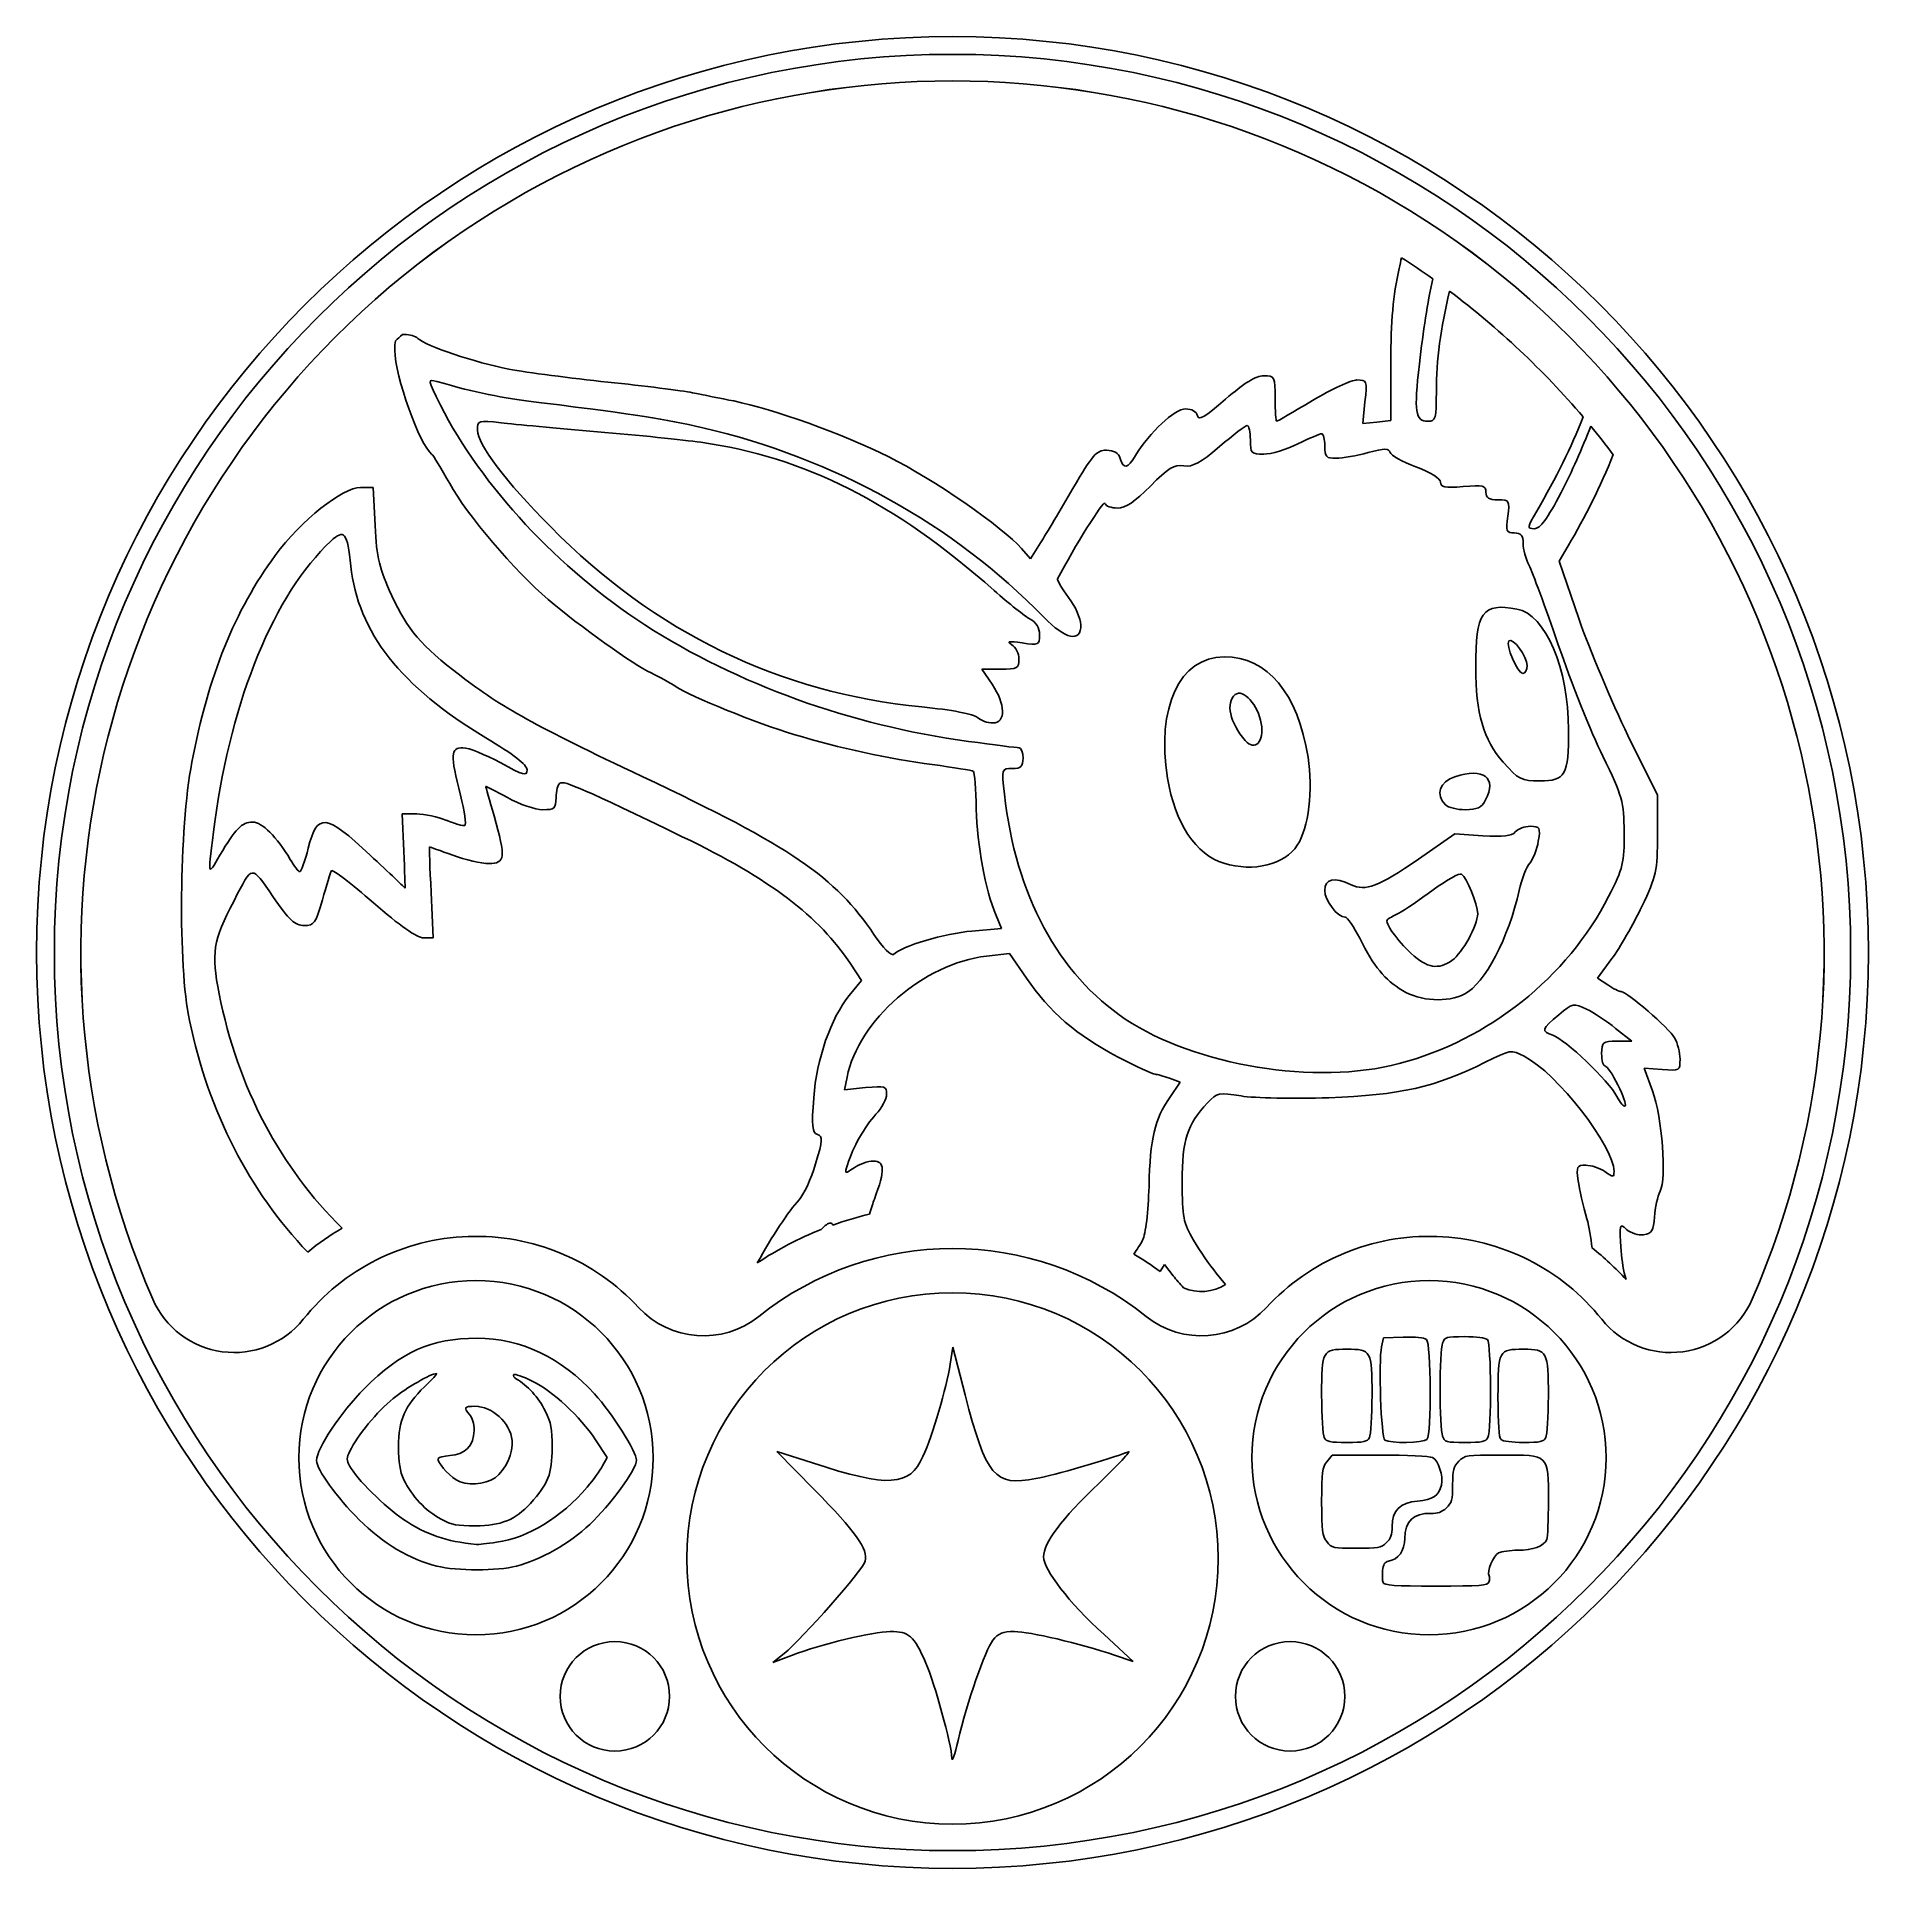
# Model space of a CAD drawing. Header units: millimetres. Extents: x -20.7 to 20.7, y -20.7 to 20.7.
import ezdxf

# ---------------------------------------------------------------- set-up
doc = ezdxf.new("R2010")
doc.units = ezdxf.units.MM
doc.layers.get('0').update_dxf_attribs({"linetype": 'CONTINUOUS'})

msp = doc.modelspace()

# ---------------------------------------------------------------- linework, layer by layer
for p, q in [((9.901, 13.315), (9.901, 12.018)), ((9.265, 11.944), (9.316, 12.437)), ((9.901, 12.018), (9.583, 11.981)), ((9.583, 11.981), (9.265, 11.944)), ((-13.086, 10.504), (-13.369, 10.504)), ((-13.041, 9.641), (-13.086, 10.504)), ((1.761, 8.892), (1.561, 9.123)), ((1.99, 9.255), (1.761, 8.892)), ((13.699, 8.837), (13.903, 9.181)), ((14.144, 7.547), (13.699, 8.837)), ((0.896, 6.057), (0.666, 6.397)), ((0.666, 6.397), (1.083, 6.397)), ((15.921, 3.55), (15.256, 4.904)), ((15.921, 2.664), (15.921, 3.55)), ((-12.101, 3.13), (-12.426, 3.13)), ((-12.426, 3.13), (-12.393, 2.29)), ((11.348, 2.677), (10.524, 2.11)), ((11.977, 2.636), (11.348, 2.677)), ((-11.727, 0.33), (-11.776, 1.357)), ((0.983, 0.839), (1.107, 0.542)), ((1.107, 0.542), (0.44, 0.485)), ((-11.951, 0.331), (-11.727, 0.33)), ((-2.298, -0.266), (-2.058, -0.629)), ((0.766, -0.081), (1.291, -0.02)), ((1.291, -0.02), (1.67, -0.578)), ((14.568, -0.582), (14.893, -0.139)), ((-2.058, -0.629), (-2.331, -0.968)), ((14.798, -0.733), (14.568, -0.582)), ((14.977, -1.713), (15.34, -2.003)), ((15.34, -2.003), (15.001, -2.003)), ((-2.438, -3.098), (-2.382, -2.817)), ((4.9, -2.841), (5.139, -2.931)), ((15.81, -3.124), (15.625, -2.61)), ((15.625, -2.61), (16.03, -2.643)), ((-1.962, -3.052), (-2.438, -3.098)), ((5.139, -2.931), (4.908, -3.272)), ((4.687, -7.202), (4.79, -7.047)), ((4.79, -7.047), (4.986, -7.302)), ((6.169, -7.495), (5.956, -7.241)), ((10.179, -8.688), (9.735, -8.704)), ((0.005, -8.914), (-0.053, -9.295)), ((0.285, -9.991), (0.005, -8.914)), ((9.735, -8.704), (9.692, -8.903)), ((-8.064, -11.004), (-7.799, -11.402)), ((-7.799, -11.402), (-7.902, -11.593)), ((-3.165, -11.528), (-3.964, -11.269)), ((-3.964, -11.269), (-3.121, -12.13)), ((8.572, -11.35), (8.454, -11.5)), ((9.653, -11.35), (8.572, -11.35)), ((4.084, -16.015), (3.423, -15.405)), ((-3.801, -15.829), (-4.058, -16.036)), ((-4.058, -16.036), (-3.635, -15.876)), ((3.657, -15.87), (4.084, -16.015))]:
    msp.add_line(p, q)
msp.add_lwpolyline([(-7.091, -8.016, 0.393426), (-4.373, -8.219, -0.35083), (4.373, -8.219, 0.393426), (7.091, -8.016, -0.458612), (14.665, -8.285, 0.565024), (18.061, -7.83, 1.523453), (-18.061, -7.83, 0.565024), (-14.665, -8.285, -0.458612)], format="xyb", close=True)
for centre, radius in [((0, 0), 20.685), ((0, 0), 20.285), ((0, 0), 20.285), ((-10.762, -11.41), 4), ((10.762, -11.41), 4), ((0, -13.685), 6), ((-7.625, -16.8), 1.236), ((7.625, -16.8), 1.236)]:
    msp.add_circle(centre, radius)
for centre, radius, start, end in [((0, 0), 19.685, -23.4379, 203.4379), ((0, 0), 18.685, 54.5021, 57.1228), ((0, 0), 18.685, 40.3403, 53.0694), ((0, 0), 18.685, 131.6748, 132.3323), ((0, 0), 18.685, 36.9949, 39.5144), ((0, -13.685), 8, 103.5386, 109.741), ((-10.762, -11.41), 6, 120.2379, 129.3059), ((0, -13.685), 8, 111.7886, 123.4558), ((0, -13.685), 8, 54.1326, 59.2174), ((10.762, -11.41), 6, 42.1113, 52.1315), ((5.623, -6.658), 1, 246.0062, 303.1252)]:
    msp.add_arc(centre, radius, start, end)
for centre, major_axis, ratio, start_param, end_param in [((-11.351, 3.008), (0.344, -0.134), 0.136388, 4.535828, 6.143679), ((-14.9, 2.092), (0.164, -0.267), 0.142732, 4.591483, 6.199313)]:
    msp.add_ellipse(centre, major_axis=major_axis, ratio=ratio, start_param=start_param, end_param=end_param)
for points in [[(10.087, 15.448), (9.95, 14.834), (9.901, 14.27), (9.901, 13.315)], [(10.143, 15.692), (10.125, 15.616), (10.106, 15.535), (10.087, 15.448)], [(10.544, 13.294), (10.633, 14.062), (10.724, 14.664), (10.85, 15.212)], [(11.227, 14.936), (11.025, 14.103), (10.928, 13.361), (10.928, 12.681)], [(-12.583, 13.813), (-12.591, 13.762), (-12.594, 13.693), (-12.594, 13.601)], [(-12.379, 13.958), (-12.395, 13.958), (-12.41, 13.957), (-12.424, 13.956)], [(-12.076, 13.869), (-12.125, 13.918), (-12.261, 13.958), (-12.379, 13.958)], [(-10.019, 13.177), (-10.763, 13.318), (-11.911, 13.704), (-12.076, 13.869)], [(-12.594, 13.601), (-12.594, 13.026), (-12.036, 11.455), (-11.759, 11.251)], [(10.738, 11.997), (10.452, 11.997), (10.42, 12.212), (10.544, 13.294)], [(-11.562, 12.36), (-11.859, 12.95), (-11.86, 12.956), (-11.645, 12.895)], [(-11.645, 12.895), (-10.714, 12.63), (-10.264, 12.539), (-9.282, 12.416)], [(-7.787, 12.883), (-8.608, 12.968), (-9.613, 13.1), (-10.019, 13.177)], [(-5.873, 12.643), (-6.104, 12.69), (-6.966, 12.798), (-7.787, 12.883)], [(7.03, 13.024), (6.851, 13.024), (6.589, 12.864), (6.167, 12.496)], [(7.287, 12.511), (7.287, 13.009), (7.28, 13.024), (7.03, 13.024)], [(9.135, 12.931), (9.008, 12.931), (8.555, 12.721), (8.127, 12.464)], [(9.316, 12.437), (9.365, 12.914), (9.359, 12.931), (9.135, 12.931)], [(-9.282, 12.416), (-7.026, 12.134), (-6.556, 12.06), (-5.638, 11.849)], [(-4.94, 12.456), (-5.222, 12.512), (-5.642, 12.596), (-5.873, 12.643)], [(-1.436, 11.192), (-2.498, 11.721), (-4.039, 12.276), (-4.94, 12.456)], [(6.167, 12.496), (5.705, 12.092), (5.553, 12.004), (5.53, 12.122)], [(7.319, 11.997), (7.302, 11.997), (7.287, 12.228), (7.287, 12.511)], [(8.127, 12.464), (7.7, 12.207), (7.337, 11.997), (7.319, 11.997)], [(10.928, 12.681), (10.928, 12.056), (10.911, 11.997), (10.738, 11.997)], [(-6.947, 7.401), (-8.901, 8.664), (-10.639, 10.532), (-11.562, 12.36)], [(5.263, 12.277), (5.019, 12.277), (4.45, 11.748), (4.135, 11.227)], [(5.53, 12.122), (5.512, 12.218), (5.41, 12.277), (5.263, 12.277)], [(13.195, 9.967), (13.636, 10.724), (13.975, 11.408), (14.242, 12.095)], [(-10.19, 11.963), (-10.714, 12.022), (-10.727, 12.018), (-10.727, 11.795)], [(-10.727, 11.795), (-10.727, 11.476), (-10.092, 10.634), (-9.083, 9.618)], [(-8.02, 11.762), (-8.919, 11.839), (-9.895, 11.929), (-10.19, 11.963)], [(-5.687, 11.523), (-6.072, 11.578), (-7.122, 11.686), (-8.02, 11.762)], [(-5.638, 11.849), (-2.686, 11.17), (0.028, 9.663), (2.06, 7.576)], [(6.034, 11.428), (6.338, 11.689), (6.619, 11.903), (6.657, 11.903)], [(6.657, 11.903), (6.696, 11.904), (6.727, 11.757), (6.727, 11.577)], [(7.801, 11.486), (8.057, 11.612), (8.299, 11.716), (8.337, 11.717)], [(8.337, 11.717), (8.376, 11.717), (8.407, 11.591), (8.407, 11.437)], [(14.415, 11.889), (14.219, 11.375), (13.993, 10.867), (13.744, 10.387)], [(-11.759, 11.251), (-11.725, 11.225), (-11.543, 10.928), (-11.356, 10.591)], [(0.94, 8.176), (-1.32, 10.173), (-3.328, 11.186), (-5.687, 11.523)], [(1.561, 9.123), (1.144, 9.602), (-0.444, 10.699), (-1.436, 11.192)], [(3.475, 11.344), (3.253, 11.344), (3.158, 11.234), (2.72, 10.481)], [(3.787, 11.157), (3.747, 11.284), (3.646, 11.344), (3.475, 11.344)], [(4.135, 11.227), (3.951, 10.922), (3.867, 10.905), (3.787, 11.157)], [(5.221, 10.993), (5.426, 10.962), (5.594, 11.052), (6.034, 11.428)], [(6.727, 11.577), (6.727, 11.27), (6.746, 11.251), (7.031, 11.254)], [(7.031, 11.254), (7.198, 11.255), (7.544, 11.36), (7.801, 11.486)], [(8.407, 11.437), (8.407, 11.193), (8.44, 11.158), (8.664, 11.161)], [(8.664, 11.161), (8.805, 11.164), (9.131, 11.221), (9.388, 11.29)], [(9.388, 11.29), (9.763, 11.389), (9.86, 11.39), (9.883, 11.295)], [(9.883, 11.295), (9.898, 11.23), (10.161, 11.083), (10.466, 10.969)], [(13.903, 9.181), (14.292, 9.835), (14.633, 10.523), (14.924, 11.244)], [(4.471, 10.534), (4.875, 10.943), (5.007, 11.024), (5.221, 10.993)], [(10.466, 10.969), (10.805, 10.842), (11.021, 10.707), (11.021, 10.621)], [(-13.369, 10.504), (-13.777, 10.504), (-14.709, 9.76), (-15.297, 8.965)], [(-11.356, 10.591), (-10.969, 9.891), (-9.88, 8.609), (-9.132, 7.973)], [(2.72, 10.481), (2.445, 10.006), (2.116, 9.454), (1.99, 9.255)], [(3.728, 10.037), (3.909, 10.037), (4.119, 10.178), (4.471, 10.534)], [(11.021, 10.621), (11.021, 10.508), (11.121, 10.489), (11.534, 10.523)], [(11.534, 10.523), (11.985, 10.561), (12.048, 10.545), (12.048, 10.395)], [(12.048, 10.395), (12.048, 10.268), (12.118, 10.224), (12.319, 10.224)], [(13.744, 10.387), (13.436, 9.792), (13.273, 9.571), (13.142, 9.571)], [(2.375, 8.44), (2.746, 9.155), (3.414, 10.223), (3.441, 10.144)], [(3.441, 10.144), (3.46, 10.085), (3.589, 10.037), (3.728, 10.037)], [(12.319, 10.224), (12.581, 10.224), (12.588, 10.212), (12.54, 9.851)], [(13.142, 9.571), (12.974, 9.571), (12.977, 9.595), (13.195, 9.967)], [(-12.662, 8.057), (-12.947, 8.672), (-13.002, 8.903), (-13.041, 9.641)], [(-9.083, 9.618), (-6.695, 7.213), (-3.922, 5.867), (-0.692, 5.547)], [(12.54, 9.851), (12.495, 9.516), (12.511, 9.477), (12.689, 9.477)], [(-16.659, 2.948), (-16.289, 5.729), (-15.311, 8.097), (-14.04, 9.291)], [(-14.04, 9.291), (-13.739, 9.574), (-13.668, 9.485), (-13.588, 8.729)], [(12.689, 9.477), (12.84, 9.477), (12.888, 9.42), (12.888, 9.239)], [(12.888, 9.239), (12.888, 9.108), (12.948, 8.885), (13.021, 8.743)], [(-15.297, 8.965), (-16.206, 7.736), (-16.811, 6.236), (-17.18, 4.297)], [(-13.588, 8.729), (-13.433, 7.237), (-12.452, 5.989), (-10.542, 4.851)], [(13.021, 8.743), (13.095, 8.601), (13.391, 7.795), (13.681, 6.951)], [(2.62, 8.02), (2.469, 8.22), (2.359, 8.409), (2.375, 8.44)], [(-11.1, 6.24), (-12.024, 6.952), (-12.299, 7.272), (-12.662, 8.057)], [(-9.132, 7.973), (-8.428, 7.374), (-7.198, 6.495), (-6.807, 6.313)], [(1.757, 7.529), (1.642, 7.59), (1.274, 7.881), (0.94, 8.176)], [(2.898, 7.4), (2.896, 7.542), (2.772, 7.821), (2.62, 8.02)], [(1.967, 7.175), (1.967, 7.331), (1.892, 7.457), (1.757, 7.529)], [(2.06, 7.576), (2.557, 7.067), (2.902, 6.994), (2.898, 7.4)], [(12.748, 7.757), (11.967, 7.903), (11.813, 7.686), (11.817, 6.444)], [(13.914, 5.028), (13.914, 6.418), (13.394, 7.635), (12.748, 7.757)], [(15.256, 4.904), (14.89, 5.648), (14.389, 6.838), (14.144, 7.547)], [(0.36, 4.768), (-2.305, 5.133), (-4.863, 6.055), (-6.947, 7.401)], [(1.57, 6.992), (1.95, 6.936), (1.967, 6.944), (1.967, 7.175)], [(12.883, 6.304), (12.763, 6.304), (12.48, 6.954), (12.564, 7.037)], [(12.564, 7.037), (12.652, 7.125), (12.981, 6.686), (12.981, 6.48)], [(1.083, 6.397), (1.464, 6.397), (1.5, 6.417), (1.5, 6.626)], [(1.337, 6.952), (1.214, 7.026), (1.272, 7.036), (1.57, 6.992)], [(1.5, 6.626), (1.5, 6.752), (1.427, 6.899), (1.337, 6.952)], [(6.132, 6.677), (5.131, 6.677), (4.599, 5.534), (4.857, 3.936)], [(8.031, 4.411), (7.799, 5.86), (7.114, 6.677), (6.132, 6.677)], [(13.681, 6.951), (13.97, 6.107), (14.422, 4.976), (14.685, 4.437)], [(-7.009, 3.976), (-9.409, 5.108), (-10.197, 5.544), (-11.1, 6.24)], [(-6.807, 6.313), (-6.627, 6.229), (-6.373, 6.088), (-6.241, 6)], [(11.817, 6.444), (11.82, 5.39), (11.988, 4.811), (12.437, 4.3)], [(12.981, 6.48), (12.981, 6.383), (12.937, 6.304), (12.883, 6.304)], [(-6.241, 6), (-5.925, 5.787), (-4.405, 5.172), (-3.587, 4.926)], [(0.914, 5.184), (1.209, 5.184), (1.201, 5.609), (0.896, 6.057)], [(6.613, 4.787), (6.261, 5.192), (6.162, 5.639), (6.385, 5.824)], [(6.385, 5.824), (6.561, 5.97), (6.906, 5.586), (6.974, 5.169)], [(-0.692, 5.547), (-0.027, 5.481), (0.482, 5.384), (0.564, 5.31)], [(0.564, 5.31), (0.639, 5.24), (0.796, 5.184), (0.914, 5.184)], [(6.974, 5.169), (7.04, 4.758), (6.832, 4.537), (6.613, 4.787)], [(13.266, 3.877), (13.848, 3.877), (13.914, 3.995), (13.914, 5.028)], [(-11.057, 4.624), (-11.338, 4.624), (-11.346, 4.474), (-11.111, 3.55)], [(-10.217, 4.288), (-10.552, 4.473), (-10.93, 4.624), (-11.057, 4.624)], [(-10.542, 4.851), (-9.909, 4.474), (-9.612, 4.242), (-9.61, 4.125)], [(-3.587, 4.926), (-2.549, 4.614), (-1.418, 4.367), (-0.46, 4.244)], [(1.504, 4.624), (1.454, 4.624), (0.939, 4.689), (0.36, 4.768)], [(1.594, 4.39), (1.594, 4.519), (1.553, 4.624), (1.504, 4.624)], [(-17.18, 4.297), (-17.465, 2.795), (-17.494, -0.303), (-17.233, -1.537)], [(-9.61, 4.125), (-9.607, 3.975), (-9.685, 3.996), (-10.217, 4.288)], [(-0.46, 4.244), (0.028, 4.181), (0.448, 4.112), (0.473, 4.09)], [(1.173, 3.574), (1.109, 4.156), (1.109, 4.157), (1.351, 4.157)], [(1.351, 4.157), (1.548, 4.157), (1.594, 4.201), (1.594, 4.39)], [(7.788, 2.424), (8.042, 2.812), (8.148, 3.678), (8.031, 4.411)], [(12.437, 4.3), (12.784, 3.907), (12.842, 3.877), (13.266, 3.877)], [(14.685, 4.437), (15.136, 3.514), (15.164, 3.414), (15.169, 2.71)], [(-10.54, 3.752), (-10.54, 3.76), (-10.32, 3.646), (-10.05, 3.497)], [(-10.354, 3.084), (-10.456, 3.443), (-10.54, 3.743), (-10.54, 3.752)], [(-8.954, 3.498), (-8.954, 3.649), (-8.914, 3.797), (-8.865, 3.827)], [(-8.865, 3.827), (-8.771, 3.885), (-8.326, 3.69), (-6.102, 2.616)], [(-1.773, 0.407), (-2.65, 1.71), (-3.648, 2.391), (-7.009, 3.976)], [(0.473, 4.09), (0.498, 4.068), (0.527, 3.685), (0.536, 3.24)], [(4.857, 3.936), (5.021, 2.926), (5.5, 2.202), (6.13, 2.014)], [(11.346, 3.97), (11.002, 3.856), (10.904, 3.564), (11.133, 3.336)], [(12.041, 3.445), (12.308, 3.943), (11.991, 4.183), (11.346, 3.97)], [(-11.111, 3.55), (-11.019, 3.191), (-10.976, 2.884), (-11.014, 2.869)], [(-10.05, 3.497), (-9.781, 3.349), (-9.424, 3.226), (-9.257, 3.225)], [(-9.257, 3.225), (-8.983, 3.224), (-8.954, 3.25), (-8.954, 3.498)], [(3.903, -1.502), (2.395, -0.499), (1.42, 1.313), (1.173, 3.574)], [(11.133, 3.336), (11.195, 3.274), (11.397, 3.224), (11.584, 3.224)], [(11.584, 3.224), (11.845, 3.224), (11.95, 3.274), (12.041, 3.445)], [(-16.546, 2.197), (-16.833, 1.708), (-16.828, 1.678), (-16.659, 2.948)], [(-15.808, 2.944), (-16.048, 2.944), (-16.196, 2.793), (-16.546, 2.197)], [(-14.957, 2.101), (-15.26, 2.613), (-15.594, 2.944), (-15.808, 2.944)], [(-13.154, 2.201), (-14.156, 3.14), (-14.347, 3.161), (-14.55, 2.36)], [(-11.43, 2.985), (-11.621, 3.065), (-11.923, 3.13), (-12.101, 3.13)], [(-10.472, 2.01), (-10.098, 2.01), (-10.084, 2.14), (-10.354, 3.084)], [(0.536, 3.24), (0.553, 2.438), (0.744, 1.41), (0.983, 0.839)], [(-6.102, 2.616), (-4.109, 1.653), (-3.021, 0.828), (-2.298, -0.266)], [(12.711, 2.723), (12.634, 2.63), (12.435, 2.606), (11.977, 2.636)], [(13.051, 2.85), (12.923, 2.85), (12.77, 2.793), (12.711, 2.723)], [(13.037, 2.02), (13.113, 2.105), (13.2, 2.326), (13.231, 2.512)], [(13.231, 2.512), (13.281, 2.825), (13.268, 2.85), (13.051, 2.85)], [(15.169, 2.71), (15.174, 2.024), (15.146, 1.907), (14.818, 1.263)], [(15.57, 1.04), (15.9, 1.732), (15.921, 1.831), (15.921, 2.664)], [(-14.55, 2.36), (-14.625, 2.065), (-14.71, 1.823), (-14.74, 1.823)], [(-12.361, 1.454), (-12.361, 1.456), (-12.718, 1.793), (-13.154, 2.201)], [(-12.393, 2.29), (-12.375, 1.828), (-12.361, 1.452), (-12.361, 1.454)], [(-11.776, 1.357), (-11.803, 1.921), (-11.819, 2.384), (-11.811, 2.384)], [(-11.811, 2.384), (-11.804, 2.384), (-11.568, 2.3), (-11.287, 2.197)], [(-11.287, 2.197), (-11.006, 2.094), (-10.639, 2.01), (-10.472, 2.01)], [(6.13, 2.014), (6.806, 1.811), (7.499, 1.983), (7.788, 2.424)], [(10.524, 2.11), (9.606, 1.479), (9.34, 1.378), (9.003, 1.532)], [(-16.227, 1.17), (-15.803, 1.99), (-15.845, 1.986), (-15.349, 1.265)], [(-14.229, 1.193), (-14.14, 1.514), (-14.048, 1.808), (-14.026, 1.846)], [(-14.026, 1.846), (-14.003, 1.883), (-13.577, 1.558), (-13.079, 1.123)], [(10.859, 1.415), (11.164, 1.639), (11.452, 1.799), (11.499, 1.77)], [(11.499, 1.77), (11.616, 1.697), (11.861, 1.093), (11.861, 0.875)], [(12.797, 1.402), (12.853, 1.658), (12.961, 1.936), (13.037, 2.02)], [(-15.349, 1.265), (-14.977, 0.727), (-14.852, 0.61), (-14.644, 0.61)], [(9.003, 1.532), (8.611, 1.71), (8.407, 1.666), (8.407, 1.403)], [(8.407, 1.403), (8.407, 1.175), (8.695, 0.797), (8.869, 0.797)], [(10.08, 0.889), (10.204, 0.954), (10.554, 1.19), (10.859, 1.415)], [(14.818, 1.263), (13.888, -0.561), (12.112, -1.977), (10.088, -2.509)], [(11.569, -0.936), (12.02, -0.703), (12.566, 0.336), (12.797, 1.402)], [(-16.563, -0.933), (-16.746, -0.012), (-16.704, 0.249), (-16.227, 1.17)], [(-14.644, 0.61), (-14.414, 0.61), (-14.378, 0.662), (-14.229, 1.193)], [(-13.079, 1.123), (-12.488, 0.607), (-12.096, 0.332), (-11.951, 0.331)], [(9.823, 0.745), (9.84, 0.76), (9.956, 0.824), (10.08, 0.889)], [(11.861, 0.875), (11.861, 0.609), (11.52, -0.01), (11.281, -0.177)], [(14.893, -0.139), (15.072, 0.105), (15.376, 0.636), (15.57, 1.04)], [(0.44, 0.485), (-0.175, 0.431), (-1.142, 0.144), (-1.335, -0.043)], [(8.869, 0.797), (8.918, 0.797), (9.065, 0.582), (9.197, 0.32)], [(10.358, -0.02), (10.047, 0.26), (9.751, 0.684), (9.823, 0.745)], [(-1.335, -0.043), (-1.381, -0.088), (-1.573, 0.11), (-1.773, 0.407)], [(9.197, 0.32), (9.519, -0.322), (9.756, -0.61), (10.165, -0.86)], [(-2.382, -2.817), (-2.124, -1.528), (-0.649, -0.246), (0.766, -0.081)], [(11.281, -0.177), (10.969, -0.396), (10.73, -0.356), (10.358, -0.02)], [(1.67, -0.578), (2.181, -1.331), (2.815, -1.879), (3.726, -2.353)], [(15.102, -0.883), (15.061, -0.883), (14.924, -0.816), (14.798, -0.733)], [(-13.784, -6.227), (-15.18, -4.856), (-16.142, -3.055), (-16.563, -0.933)], [(-2.331, -0.968), (-2.75, -1.49), (-3.067, -2.402), (-3.135, -3.282)], [(10.165, -0.86), (10.564, -1.103), (11.181, -1.137), (11.569, -0.936)], [(13.694, -1.406), (14.009, -1.144), (14.03, -1.139), (14.317, -1.278)], [(16.309, -1.93), (16.187, -1.709), (15.234, -0.883), (15.102, -0.883)], [(-17.233, -1.537), (-16.795, -3.618), (-15.873, -5.396), (-14.563, -6.768)], [(10.088, -2.509), (8.198, -3.005), (5.504, -2.566), (3.903, -1.502)], [(13.561, -1.87), (13.29, -1.784), (13.306, -1.729), (13.694, -1.406)], [(14.317, -1.278), (14.481, -1.357), (14.778, -1.553), (14.977, -1.713)], [(15.004, -3.249), (14.828, -2.908), (13.831, -1.956), (13.561, -1.87)], [(15.001, -2.003), (14.686, -2.003), (14.661, -2.024), (14.661, -2.283)], [(16.431, -2.41), (16.429, -2.263), (16.375, -2.047), (16.309, -1.93)], [(3.726, -2.353), (4.144, -2.572), (4.526, -2.75), (4.574, -2.75)], [(8.501, -3.279), (10.099, -3.225), (10.921, -3.039), (12.03, -2.479)], [(12.03, -2.479), (12.598, -2.193), (12.616, -2.19), (12.912, -2.342)], [(12.912, -2.342), (13.653, -2.726), (14.941, -4.378), (14.941, -4.946)], [(14.661, -2.283), (14.661, -2.437), (14.696, -2.563), (14.738, -2.563)], [(16.03, -2.643), (16.421, -2.674), (16.434, -2.667), (16.431, -2.41)], [(4.574, -2.75), (4.622, -2.75), (4.769, -2.791), (4.9, -2.841)], [(14.738, -2.563), (14.78, -2.563), (14.91, -2.755), (15.028, -2.99)], [(-3.135, -3.282), (-3.184, -3.924), (-3.17, -4.061), (-3.051, -4.107)], [(-1.487, -3.2), (-1.487, -3.023), (-1.528, -3.01), (-1.962, -3.052)], [(-1.729, -3.655), (-1.596, -3.512), (-1.487, -3.307), (-1.487, -3.2)], [(4.908, -3.272), (4.562, -3.781), (4.467, -4.187), (4.438, -5.283)], [(5.761, -3.395), (5.976, -3.165), (6.014, -3.157), (6.521, -3.24)], [(6.521, -3.24), (6.814, -3.288), (7.705, -3.305), (8.501, -3.279)], [(15.191, -3.465), (15.164, -3.492), (15.08, -3.395), (15.004, -3.249)], [(15.028, -2.99), (15.145, -3.224), (15.218, -3.438), (15.191, -3.465)], [(15.982, -5.394), (16.133, -5.097), (16.029, -3.731), (15.81, -3.124)], [(-2.371, -4.793), (-2.252, -4.406), (-1.981, -3.926), (-1.729, -3.655)], [(5.187, -5.177), (5.187, -4.23), (5.296, -3.893), (5.761, -3.395)], [(-3.051, -4.107), (-2.925, -4.155), (-2.93, -4.235), (-3.092, -4.776)], [(-3.092, -4.776), (-3.194, -5.113), (-3.361, -5.478), (-3.464, -5.586)], [(-2.223, -4.863), (-2.435, -5.011), (-2.439, -5.01), (-2.371, -4.793)], [(-1.792, -4.71), (-1.909, -4.71), (-2.103, -4.779), (-2.223, -4.863)], [(-1.764, -5.57), (-1.517, -4.909), (-1.524, -4.71), (-1.792, -4.71)], [(14.304, -4.804), (14.101, -4.804), (14.086, -4.834), (14.13, -5.154)], [(14.734, -4.949), (14.62, -4.869), (14.426, -4.804), (14.304, -4.804)], [(14.941, -4.946), (14.941, -5.08), (14.922, -5.081), (14.734, -4.949)], [(4.438, -5.283), (4.423, -5.849), (4.361, -6.371), (4.294, -6.497)], [(5.443, -6.499), (5.213, -6.107), (5.187, -5.976), (5.187, -5.177)], [(14.13, -5.154), (14.156, -5.346), (14.245, -5.733), (14.326, -6.014)], [(-3.464, -5.586), (-3.705, -5.841), (-4.08, -6.421), (-4.41, -7.011)], [(-1.873, -5.907), (-1.833, -5.772), (-1.796, -5.655), (-1.764, -5.57)], [(15.854, -5.97), (15.868, -5.765), (15.926, -5.506), (15.982, -5.394)], [(-2.969, -6.257), (-2.881, -6.163), (-2.807, -6.11), (-2.754, -6.11)], [(-2.754, -6.11), (-2.73, -6.11), (-2.713, -6.126), (-2.702, -6.155)], [(14.326, -6.014), (14.381, -6.201), (14.421, -6.439), (14.445, -6.674)], [(15.104, -6.735), (15.057, -6.127), (15.062, -6.107), (15.224, -6.253)], [(15.61, -6.375), (15.791, -6.349), (15.832, -6.281), (15.854, -5.97)], [(4.294, -6.497), (4.241, -6.596), (4.173, -6.703), (4.094, -6.812)], [(5.956, -7.241), (5.815, -7.072), (5.584, -6.738), (5.443, -6.499)], [(15.224, -6.253), (15.317, -6.337), (15.49, -6.392), (15.61, -6.375)], [(15.213, -7.387), (15.152, -7.184), (15.123, -6.983), (15.104, -6.735)], [(4.986, -7.302), (5.056, -7.392), (5.133, -7.483), (5.216, -7.571)], [(10.704, -8.737), (10.653, -8.696), (10.458, -8.677), (10.179, -8.688)], [(11.567, -8.676), (11.142, -8.676), (11.12, -8.682), (11.067, -8.822)], [(12.081, -8.744), (12.04, -8.703), (11.838, -8.676), (11.567, -8.676)], [(-10.739, -8.713), (-11.776, -8.713), (-12.455, -9.016), (-13.281, -9.848)], [(-8.084, -9.971), (-8.841, -9.141), (-9.745, -8.713), (-10.739, -8.713)], [(8.906, -8.96), (8.353, -8.96), (8.337, -8.99), (8.337, -9.992)], [(9.475, -9.992), (9.475, -8.99), (9.458, -8.96), (8.906, -8.96)], [(9.692, -8.903), (9.617, -9.246), (9.679, -10.959), (9.768, -11.016)], [(10.715, -10.998), (10.821, -10.892), (10.811, -8.826), (10.704, -8.737)], [(11.067, -8.822), (11.036, -8.902), (11.011, -9.374), (11.011, -9.871)], [(12.09, -10.956), (12.177, -10.794), (12.169, -8.832), (12.081, -8.744)], [(12.902, -8.96), (12.331, -8.96), (12.32, -8.981), (12.32, -10.033)], [(13.458, -10.017), (13.458, -9.011), (13.431, -8.96), (12.902, -8.96)], [(-12.633, -10.074), (-12.333, -9.83), (-11.778, -9.51), (-11.655, -9.51)], [(-11.655, -9.51), (-11.633, -9.51), (-11.754, -9.644), (-11.924, -9.808)], [(-0.053, -9.295), (-0.133, -9.821), (-0.454, -10.911), (-0.667, -11.381)], [(-13.281, -9.848), (-13.823, -10.394), (-14.362, -11.204), (-14.362, -11.473)], [(-11.924, -9.808), (-12.372, -10.242), (-12.509, -10.558), (-12.511, -11.16)], [(-9.848, -9.633), (-9.905, -9.601), (-9.932, -9.557), (-9.91, -9.534)], [(-9.91, -9.534), (-9.887, -9.511), (-9.699, -9.576), (-9.492, -9.678)], [(-9.2, -10.353), (-9.347, -10.053), (-9.602, -9.771), (-9.848, -9.633)], [(-9.492, -9.678), (-9.024, -9.909), (-8.418, -10.471), (-8.064, -11.004)], [(11.011, -9.871), (11.011, -10.368), (11.036, -10.84), (11.067, -10.92)], [(-13.611, -11.259), (-13.449, -10.922), (-12.986, -10.36), (-12.633, -10.074)], [(-10.905, -10.436), (-11.049, -10.277), (-11.031, -10.249), (-10.785, -10.249)], [(-10.785, -10.249), (-10.393, -10.249), (-9.995, -10.615), (-9.944, -11.023)], [(-7.135, -11.469), (-7.135, -11.279), (-7.691, -10.402), (-8.084, -9.971)], [(1.884, -11.883), (0.945, -12.056), (0.769, -11.847), (0.285, -9.991)], [(8.337, -9.992), (8.337, -10.472), (8.362, -10.894), (8.395, -10.956)], [(9.416, -10.956), (9.449, -10.894), (9.475, -10.472), (9.475, -9.992)], [(12.32, -10.033), (12.32, -10.654), (12.341, -10.95), (12.388, -10.998)], [(13.399, -10.956), (13.432, -10.894), (13.458, -10.479), (13.458, -10.017)], [(-10.805, -10.795), (-10.805, -10.638), (-10.842, -10.505), (-10.905, -10.436)], [(-9.042, -11.188), (-9.041, -10.743), (-9.062, -10.634), (-9.2, -10.353)], [(-12.511, -11.16), (-12.511, -11.534), (-12.484, -11.703), (-12.39, -11.907)], [(-11.355, -11.363), (-11.012, -11.347), (-10.805, -11.133), (-10.805, -10.795)], [(-9.944, -11.023), (-9.911, -11.289), (-10.096, -11.69), (-10.332, -11.862)], [(8.395, -10.956), (8.446, -11.05), (8.518, -11.066), (8.906, -11.066)], [(8.906, -11.066), (9.294, -11.066), (9.365, -11.05), (9.416, -10.956)], [(9.768, -11.016), (9.886, -11.09), (10.637, -11.076), (10.715, -10.998)], [(11.067, -10.92), (11.12, -11.06), (11.141, -11.066), (11.577, -11.066)], [(11.577, -11.066), (11.968, -11.066), (12.04, -11.051), (12.09, -10.956)], [(12.388, -10.998), (12.43, -11.039), (12.631, -11.066), (12.898, -11.066)], [(12.898, -11.066), (13.277, -11.066), (13.349, -11.05), (13.399, -10.956)], [(-14.362, -11.473), (-14.362, -11.673), (-13.904, -12.31), (-13.399, -12.812)], [(-13.618, -11.594), (-13.689, -11.462), (-13.688, -11.419), (-13.611, -11.259)], [(-11.209, -11.909), (-11.41, -11.783), (-11.642, -11.508), (-11.616, -11.429)], [(-11.616, -11.429), (-11.606, -11.399), (-11.489, -11.37), (-11.355, -11.363)], [(-9.532, -12.441), (-9.135, -12.011), (-9.042, -11.773), (-9.042, -11.188)], [(-8.189, -12.915), (-7.741, -12.496), (-7.134, -11.664), (-7.135, -11.469)], [(-0.667, -11.381), (-0.977, -12.063), (-1.433, -12.09), (-3.165, -11.528)], [(3.979, -11.274), (3.501, -11.457), (2.299, -11.807), (1.884, -11.883)], [(3.309, -11.983), (3.74, -11.569), (4.041, -11.25), (3.979, -11.274)], [(8.454, -11.5), (8.349, -11.635), (8.337, -11.728), (8.337, -12.403)], [(10.84, -11.407), (10.78, -11.375), (10.259, -11.35), (9.653, -11.35)], [(11.041, -12.028), (11.087, -11.819), (10.977, -11.481), (10.84, -11.407)], [(11.435, -11.49), (11.314, -11.611), (11.296, -11.682), (11.296, -12.021)], [(12.393, -11.35), (11.6, -11.35), (11.571, -11.355), (11.435, -11.49)], [(13.458, -12.388), (13.458, -11.323), (13.487, -11.35), (12.393, -11.35)], [(-12.399, -12.803), (-12.817, -12.524), (-13.465, -11.881), (-13.618, -11.594)], [(-12.39, -11.907), (-12.224, -12.267), (-11.893, -12.619), (-11.549, -12.8)], [(-10.332, -11.862), (-10.554, -12.024), (-10.989, -12.047), (-11.209, -11.909)], [(-7.902, -11.593), (-7.959, -11.698), (-8.116, -11.914), (-8.251, -12.072)], [(2.058, -13.65), (2.058, -13.329), (2.447, -12.81), (3.309, -11.983)], [(-8.251, -12.072), (-8.846, -12.77), (-9.579, -13.216), (-10.296, -13.32)], [(-3.121, -12.13), (-2.183, -13.088), (-1.904, -13.48), (-1.971, -13.748)], [(8.337, -12.403), (8.337, -13.079), (8.349, -13.172), (8.454, -13.306)], [(9.93, -12.966), (9.93, -12.602), (10.106, -12.425), (10.502, -12.389)], [(10.502, -12.389), (10.853, -12.357), (10.989, -12.266), (11.041, -12.028)], [(11.296, -12.021), (11.296, -12.364), (11.278, -12.428), (11.154, -12.545)], [(13.423, -13.254), (13.442, -13.204), (13.458, -12.814), (13.458, -12.388)], [(-13.399, -12.812), (-12.86, -13.348), (-12.249, -13.713), (-11.65, -13.858)], [(-10.748, -13.371), (-11.453, -13.297), (-11.879, -13.151), (-12.399, -12.803)], [(-11.549, -12.8), (-11.3, -12.931), (-11.194, -12.951), (-10.777, -12.949)], [(-10.777, -12.949), (-10.195, -12.945), (-9.877, -12.816), (-9.532, -12.441)], [(10.806, -12.67), (10.415, -12.655), (10.219, -12.842), (10.216, -13.233)], [(11.154, -12.545), (11.054, -12.639), (10.952, -12.676), (10.806, -12.67)], [(-9.846, -13.858), (-9.297, -13.716), (-8.658, -13.353), (-8.189, -12.915)], [(9.798, -13.332), (9.896, -13.24), (9.93, -13.146), (9.93, -12.966)], [(10.216, -13.233), (10.214, -13.511), (10.072, -13.709), (9.845, -13.75)], [(-10.296, -13.32), (-10.514, -13.351), (-10.717, -13.374), (-10.748, -13.371)], [(3.423, -15.405), (2.621, -14.667), (2.058, -13.943), (2.058, -13.65)], [(8.454, -13.306), (8.567, -13.449), (8.596, -13.456), (9.119, -13.456)], [(9.119, -13.456), (9.603, -13.456), (9.682, -13.442), (9.798, -13.332)], [(12.117, -14.076), (12.06, -13.984), (12.21, -13.628), (12.335, -13.562)], [(12.335, -13.562), (12.4, -13.527), (12.596, -13.499), (12.769, -13.501)], [(12.769, -13.501), (13.103, -13.504), (13.365, -13.405), (13.423, -13.254)], [(-11.65, -13.858), (-11.19, -13.97), (-10.278, -13.97), (-9.846, -13.858)], [(-1.971, -13.748), (-2.02, -13.941), (-3.389, -15.498), (-3.801, -15.829)], [(9.713, -13.96), (9.703, -14.064), (9.708, -14.186), (9.725, -14.23)], [(9.845, -13.75), (9.762, -13.764), (9.726, -13.823), (9.713, -13.96)], [(9.725, -14.23), (9.75, -14.295), (9.972, -14.31), (10.918, -14.31)], [(10.918, -14.31), (11.928, -14.31), (12.085, -14.298), (12.115, -14.219)], [(12.115, -14.219), (12.134, -14.169), (12.135, -14.105), (12.117, -14.076)], [(-3.635, -15.876), (-2.94, -15.614), (-1.797, -15.337), (-1.408, -15.337)], [(-1.408, -15.337), (-0.977, -15.337), (-0.878, -15.425), (-0.601, -16.049)], [(0.128, -17.799), (0.327, -16.943), (0.738, -15.757), (0.914, -15.533)], [(0.914, -15.533), (1.037, -15.377), (1.136, -15.337), (1.401, -15.337)], [(1.401, -15.337), (1.737, -15.337), (2.872, -15.605), (3.657, -15.87)], [(-0.601, -16.049), (-0.403, -16.497), (-0.025, -17.877), (-0.013, -18.197)], [(-0.013, -18.197), (-0.009, -18.295), (0.055, -18.116), (0.128, -17.799)]]:
    msp.add_open_spline(points, degree=3)

doc.saveas('drawing.dxf')
